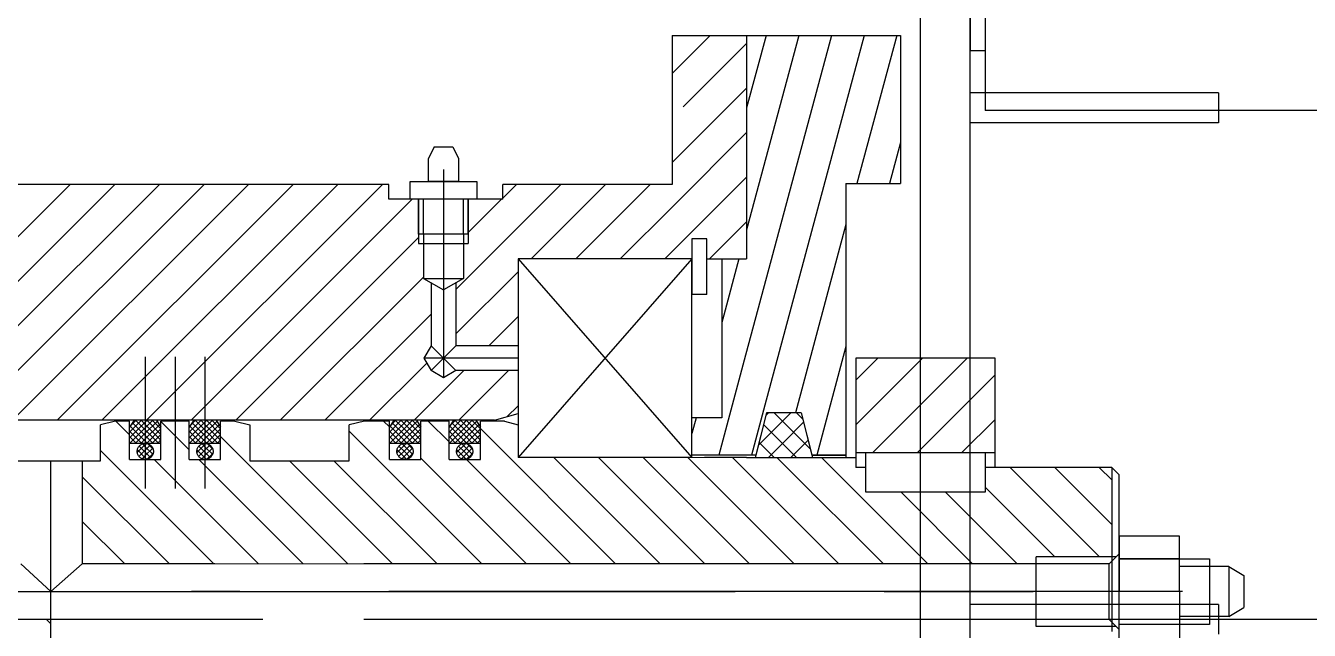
# Model space of a CAD drawing. Header units: millimetres. Extents: x 157 to 5197, y -35 to 3664.
# Drawn here: x 676.1 to 934.4, y 2444.5 to 2566.3 of the extents above; entities that cross this region are included whole.
import ezdxf

# ---------------------------------------------------------------- set-up
doc = ezdxf.new("R2010")
doc.units = ezdxf.units.MM
doc.header["$LTSCALE"] = 120
for name, pattern in [('F', [0.75, 0.5, -0.25]), ('G', [2, 1.25, -0.25, 0.25, -0.25]), ('K', [2.5, 1.25, -0.25, 0.25, -0.25, 0.25, -0.25])]:
    doc.linetypes.add(name, pattern=pattern)
for name, color, linetype in [('01', 7, 'Continuous'), ('04', 2, 'F'), ('05', 4, 'G'), ('07', 6, 'K')]:
    doc.layers.add(name, color=color, linetype=linetype)

# ---------------------------------------------------------------- blocks, each defined once
blk = doc.blocks.new('ertert')
at = {"layer": '01'}
for p, q in [((21107.66, 5611.27), (21412.66, 5611.27)), ((21107.66, 5601.27), (21412.66, 5601.27))]:
    blk.add_line(p, q, dxfattribs=at)
at = {"layer": '04', "color": 2, "linetype": 'F'}
for p, q in [((21263.16, 5551.27), (21263.16, 5601.27)), ((21360.16, 5551.27), (21360.16, 5601.27)), ((21366.16, 5551.27), (21366.16, 5601.27)), ((21263.16, 5551.27), (21257.16, 5551.27)), ((21366.16, 5551.27), (21360.16, 5551.27))]:
    blk.add_line(p, q, dxfattribs=at)
at = {"layer": '05'}
blk.add_line((21260.16, 4548.45), (21260.16, 5638.96), dxfattribs=at)
blk = doc.blocks.new('gb')
at = {"layer": '07', "color": 6, "linetype": 'K'}
for p, q in [((11199.72, 6920.65), (11199.72, 7099.19)), ((11247.22, 6941.91), (11247.22, 7078.21)), ((11247.22, 7006.05), (11199.72, 7053.55)), ((11247.22, 6997.07), (11199.72, 7044.57)), ((11247.22, 6988.09), (11199.72, 7035.59)), ((11247.22, 6979.11), (11199.72, 7026.61)), ((11165.22, 7022.22), (11165.22, 6794.92)), ((11191.57, 7019.92), (11191.57, 6999.92)), ((11159.62, 6796.92), (11159.62, 7017.1)), ((11247.22, 6970.13), (11199.72, 7017.63)), ((11165.22, 7009.92), (11170.82, 7015.96)), ((11061.46, 7009.92), (11191.57, 7009.92)), ((11159.62, 7010.8), (11158.74, 7009.92)), ((11165.22, 7009.92), (11170.82, 7003.6)), ((11247.22, 6961.15), (11199.72, 7008.65)), ((11170.82, 6796.92), (11170.82, 7003.6)), ((11188.34, 7003.6), (11170.82, 6986.08)), ((11179.36, 7003.6), (11170.82, 6995.06)), ((11191.57, 7003.6), (11170.82, 7003.6)), ((11193.64, 6999.92), (11170.82, 6977.1)), ((11191.57, 6999.92), (11198.77, 6999.92)), ((11199.57, 6996.92), (11198.77, 6999.92)), ((11247.22, 6952.17), (11199.72, 6999.67)), ((11199.57, 6996.87), (11196.77, 6994.07)), ((11199.57, 6994.07), (11199.57, 6996.92)), ((11191.82, 6994.07), (11191.82, 6987.77)), ((11191.82, 6994.07), (11199.57, 6994.07)), ((11195.07, 6987.77), (11195.07, 6994.07)), ((11195.07, 6993.85), (11195.3, 6994.07)), ((11195.07, 6992.72), (11196.42, 6994.07)), ((11195.07, 6991.6), (11197.54, 6994.07)), ((11195.07, 6994.07), (11198.22, 6990.92)), ((11195.07, 6992.94), (11197.1, 6990.92)), ((11195.52, 6990.92), (11198.53, 6993.94)), ((11196.19, 6994.07), (11199.34, 6990.92)), ((11196.64, 6990.92), (11199.22, 6993.51)), ((11197.31, 6994.07), (11199.72, 6991.66)), ((11197.76, 6990.92), (11199.72, 6992.88)), ((11199.72, 6993.19), (11198.32, 6994.07)), ((11198.63, 6993.88), (11199.72, 6992.79)), ((11212.46, 6990.92), (11186.01, 6990.92)), ((11191.85, 6990.62), (11192.15, 6990.92)), ((11191.87, 6990.54), (11193.06, 6989.34)), ((11191.96, 6991.57), (11192.61, 6990.92)), ((11192.15, 6990.92), (11193.75, 6992.52)), ((11192.21, 6989.86), (11193.27, 6990.92)), ((11192.45, 6992.2), (11193.73, 6990.92)), ((11192.61, 6990.92), (11194.1, 6989.43)), ((11192.87, 6989.4), (11194.39, 6990.92)), ((11193.24, 6992.54), (11194.85, 6990.92)), ((11193.27, 6990.92), (11194.51, 6992.16)), ((11193.73, 6990.92), (11194.73, 6989.92)), ((11193.98, 6989.38), (11194.98, 6990.39)), ((11194.39, 6990.92), (11194.97, 6991.5)), ((11194.85, 6990.92), (11195.06, 6990.71)), ((11195.07, 6991.82), (11195.97, 6990.92)), ((11195.07, 6990.48), (11195.52, 6990.92)), ((11195.07, 6989.36), (11196.64, 6990.92)), ((11195.07, 6988.23), (11197.76, 6990.92)), ((11195.07, 6990.7), (11198, 6987.77)), ((11195.73, 6987.77), (11198.88, 6990.92)), ((11195.97, 6990.92), (11198.81, 6988.08)), ((11196.86, 6987.77), (11199.72, 6990.64)), ((11197.1, 6990.92), (11199.5, 6988.52)), ((11198.22, 6990.92), (11199.72, 6989.42)), ((11198.88, 6990.92), (11199.72, 6991.76)), ((11199.34, 6990.92), (11199.72, 6990.54)), ((11247.22, 6943.19), (11199.72, 6990.69)), ((11191.82, 6989.12), (11170.82, 6968.12)), ((11191.82, 6987.77), (11199.57, 6987.77)), ((11199.45, 6987.77), (11193.75, 6982.07)), ((11195.07, 6989.58), (11196.88, 6987.77)), ((11195.07, 6988.45), (11195.76, 6987.77)), ((11197.98, 6987.77), (11199.72, 6989.51)), ((11199.72, 6988.65), (11198.32, 6987.77)), ((11199.57, 6982.07), (11199.57, 6987.77)), ((11212.46, 6984.92), (11186.01, 6984.92)), ((11165.22, 6791.92), (11165.22, 6981.65)), ((11191.82, 6980.14), (11170.82, 6959.14)), ((11191.82, 6982.07), (11199.57, 6982.07)), ((11191.82, 6982.07), (11191.82, 6975.77)), ((11192.15, 6978.92), (11193.75, 6980.52)), ((11192.45, 6980.2), (11193.73, 6978.92)), ((11193.24, 6980.54), (11194.85, 6978.92)), ((11193.27, 6978.92), (11194.51, 6980.16)), ((11195.07, 6975.77), (11195.07, 6982.07)), ((11195.07, 6981.85), (11195.3, 6982.07)), ((11195.07, 6980.72), (11196.42, 6982.07)), ((11195.07, 6979.6), (11197.54, 6982.07)), ((11195.07, 6982.07), (11198.22, 6978.92)), ((11195.07, 6980.94), (11197.1, 6978.92)), ((11195.52, 6978.92), (11198.53, 6981.94)), ((11196.19, 6982.07), (11199.34, 6978.92)), ((11196.64, 6978.92), (11199.22, 6981.51)), ((11197.31, 6982.07), (11199.72, 6979.66)), ((11197.76, 6978.92), (11199.72, 6980.88)), ((11199.72, 6981.19), (11198.32, 6982.07)), ((11198.63, 6981.88), (11199.72, 6980.79)), ((11244.22, 6937.21), (11199.72, 6981.71)), ((11212.46, 6978.92), (11186.01, 6978.92)), ((11191.85, 6978.62), (11192.15, 6978.92)), ((11191.87, 6978.54), (11193.06, 6977.34)), ((11191.96, 6979.57), (11192.61, 6978.92)), ((11192.21, 6977.86), (11193.27, 6978.92)), ((11192.61, 6978.92), (11194.1, 6977.43)), ((11192.87, 6977.4), (11194.39, 6978.92)), ((11193.73, 6978.92), (11194.73, 6977.92)), ((11193.98, 6977.38), (11194.98, 6978.39)), ((11194.39, 6978.92), (11194.97, 6979.5)), ((11194.85, 6978.92), (11195.06, 6978.71)), ((11195.07, 6979.82), (11195.97, 6978.92)), ((11195.07, 6978.48), (11195.52, 6978.92)), ((11195.07, 6977.36), (11196.64, 6978.92)), ((11195.07, 6976.23), (11197.76, 6978.92)), ((11195.07, 6978.7), (11198, 6975.77)), ((11195.07, 6977.58), (11196.88, 6975.77)), ((11195.73, 6975.77), (11198.88, 6978.92)), ((11195.97, 6978.92), (11198.81, 6976.08)), ((11196.86, 6975.77), (11199.72, 6978.64)), ((11197.1, 6978.92), (11199.5, 6976.52)), ((11197.98, 6975.77), (11199.72, 6977.51)), ((11198.22, 6978.92), (11199.72, 6977.42)), ((11198.88, 6978.92), (11199.72, 6979.76)), ((11199.34, 6978.92), (11199.72, 6978.54)), ((11196.43, 6975.77), (11170.82, 6950.16)), ((11191.82, 6975.77), (11199.57, 6975.77)), ((11195.07, 6976.45), (11195.76, 6975.77)), ((11199.72, 6976.65), (11198.32, 6975.77)), ((11199.57, 6972.92), (11199.57, 6975.77)), ((11199.57, 6972.92), (11198.77, 6969.92)), ((11236.53, 6935.92), (11199.72, 6972.73)), ((11191.57, 6969.92), (11191.57, 6949.92)), ((11198.77, 6969.92), (11191.57, 6969.92)), ((11191.57, 6961.93), (11170.82, 6941.18)), ((11228.55, 6934.92), (11199.72, 6963.75)), ((11221.07, 6933.42), (11199.72, 6954.77)), ((11191.57, 6952.95), (11170.82, 6932.2)), ((11197.52, 6949.92), (11170.82, 6923.22)), ((11191.57, 6949.92), (11198.77, 6949.92)), ((11199.57, 6946.79), (11198.77, 6949.92)), ((11199.57, 6941.8), (11199.57, 6946.79)), ((11211.22, 6934.29), (11199.72, 6945.79)), ((11191.82, 6941.8), (11199.57, 6941.8)), ((11191.82, 6941.8), (11191.82, 6935.5)), ((11195.07, 6935.5), (11195.07, 6941.8)), ((11195.07, 6941.58), (11195.3, 6941.8)), ((11195.07, 6940.46), (11196.42, 6941.8)), ((11195.07, 6939.33), (11197.54, 6941.8)), ((11195.07, 6941.8), (11198.22, 6938.65)), ((11195.52, 6938.65), (11198.53, 6941.67)), ((11196.19, 6941.8), (11199.34, 6938.65)), ((11196.64, 6938.65), (11199.22, 6941.24)), ((11197.31, 6941.8), (11199.72, 6939.4)), ((11199.72, 6940.92), (11198.32, 6941.8)), ((11199.57, 6942.99), (11198.38, 6941.8)), ((11198.63, 6941.61), (11199.72, 6940.52)), ((11244.22, 6941.91), (11247.22, 6941.91)), ((11244.22, 6919), (11244.22, 6941.91)), ((11191.85, 6938.35), (11192.15, 6938.65)), ((11191.96, 6939.3), (11192.61, 6938.65)), ((11192.15, 6938.65), (11193.75, 6940.25)), ((11192.21, 6937.59), (11193.27, 6938.65)), ((11192.45, 6939.94), (11193.73, 6938.65)), ((11192.61, 6938.65), (11194.1, 6937.16)), ((11192.87, 6937.13), (11194.39, 6938.65)), ((11193.24, 6940.27), (11194.85, 6938.65)), ((11193.27, 6938.65), (11194.51, 6939.89)), ((11193.73, 6938.65), (11194.73, 6937.65)), ((11194.39, 6938.65), (11194.97, 6939.23)), ((11194.85, 6938.65), (11195.06, 6938.44)), ((11195.07, 6940.67), (11197.1, 6938.65)), ((11195.07, 6939.55), (11195.97, 6938.65)), ((11195.07, 6938.21), (11195.52, 6938.65)), ((11195.07, 6937.09), (11196.64, 6938.65)), ((11195.07, 6935.97), (11197.76, 6938.65)), ((11195.73, 6935.5), (11198.88, 6938.65)), ((11195.97, 6938.65), (11198.81, 6935.81)), ((11197.1, 6938.65), (11199.5, 6936.25)), ((11197.76, 6938.65), (11199.72, 6940.61)), ((11198.22, 6938.65), (11199.72, 6937.15)), ((11198.88, 6938.65), (11199.72, 6939.49)), ((11199.34, 6938.65), (11199.72, 6938.27)), ((11191.87, 6938.27), (11193.06, 6937.07)), ((11193.98, 6937.12), (11194.98, 6938.12)), ((11195.07, 6938.43), (11198, 6935.5)), ((11195.07, 6937.31), (11196.88, 6935.5)), ((11195.07, 6936.18), (11195.76, 6935.5)), ((11196.86, 6935.5), (11199.72, 6938.37)), ((11197.98, 6935.5), (11199.72, 6937.24)), ((11199.72, 6936.38), (11198.32, 6935.5)), ((11209.72, 6926.81), (11199.72, 6936.81)), ((11244.22, 6924.21), (11244.22, 6937.64)), ((11244.22, 6937.64), (11247.8, 6937.64)), ((11247.8, 6937.64), (11247.8, 6924.21)), ((11192.08, 6935.5), (11170.82, 6914.24)), ((11191.82, 6935.5), (11199.57, 6935.5)), ((11199.57, 6934.01), (11195.36, 6929.8)), ((11199.57, 6929.8), (11199.57, 6935.5)), ((11199.57, 6929.8), (11199.57, 6935.5)), ((11212.22, 6934.87), (11209.72, 6933.42)), ((11214.72, 6933.42), (11212.22, 6934.87)), ((11212.22, 6915.92), (11212.22, 6934.87)), ((11228.29, 6934.92), (11225.98, 6930.92)), ((11237.2, 6934.92), (11228.29, 6934.92)), ((11228.29, 6934.92), (11228.29, 6926.92)), ((11244.22, 6935.92), (11235.29, 6935.92)), ((11235.29, 6935.92), (11235.29, 6925.92)), ((11237.2, 6935.92), (11244.22, 6935.92)), ((11237.2, 6925.92), (11237.2, 6935.92)), ((11237.2, 6934.92), (11244.22, 6934.92)), ((11247.8, 6927.92), (11247.8, 6933.92)), ((11247.8, 6933.92), (11252.4, 6933.92)), ((11254.8, 6932.81), (11252.4, 6933.92)), ((11208.28, 6930.92), (11209.72, 6933.42)), ((11209.72, 6928.42), (11208.28, 6930.92)), ((11247.22, 6930.92), (11208.28, 6930.92)), ((11214.72, 6928.42), (11209.72, 6933.42)), ((11214.72, 6933.42), (11209.72, 6928.42)), ((11227.43, 6933.42), (11214.72, 6933.42)), ((11250.22, 6930.92), (11222.98, 6930.92)), ((11228.29, 6926.92), (11225.98, 6930.92)), ((11254.8, 6932.81), (11254.8, 6929.03)), ((11191.82, 6929.8), (11199.57, 6929.8)), ((11191.82, 6929.8), (11191.82, 6923.5)), ((11195.07, 6923.5), (11195.07, 6929.8)), ((11195.07, 6929.58), (11195.3, 6929.8)), ((11195.07, 6928.46), (11196.42, 6929.8)), ((11195.07, 6927.33), (11197.54, 6929.8)), ((11195.07, 6929.8), (11198.22, 6926.65)), ((11195.07, 6928.67), (11197.1, 6926.65)), ((11195.52, 6926.65), (11198.53, 6929.67)), ((11196.19, 6929.8), (11199.34, 6926.65)), ((11196.64, 6926.65), (11199.22, 6929.24)), ((11197.31, 6929.8), (11199.72, 6927.4)), ((11197.76, 6926.65), (11199.72, 6928.61)), ((11199.72, 6928.92), (11198.32, 6929.8)), ((11198.63, 6929.61), (11199.72, 6928.52)), ((11209.72, 6915.92), (11209.72, 6928.42)), ((11214.72, 6915.92), (11214.72, 6928.42)), ((11227.43, 6928.42), (11214.72, 6928.42)), ((11229.59, 6915.92), (11217.09, 6928.42)), ((11247.22, 6907.27), (11226.07, 6928.42)), ((11254.8, 6929.03), (11252.4, 6927.92)), ((11191.82, 6926.26), (11170.82, 6905.26)), ((11191.85, 6926.35), (11192.15, 6926.65)), ((11191.87, 6926.27), (11193.06, 6925.07)), ((11191.96, 6927.3), (11192.61, 6926.65)), ((11192.15, 6926.65), (11193.75, 6928.25)), ((11192.21, 6925.59), (11193.27, 6926.65)), ((11192.45, 6927.94), (11193.73, 6926.65)), ((11192.61, 6926.65), (11194.1, 6925.16)), ((11192.87, 6925.13), (11194.39, 6926.65)), ((11193.24, 6928.27), (11194.85, 6926.65)), ((11193.27, 6926.65), (11194.51, 6927.89)), ((11193.73, 6926.65), (11194.73, 6925.65)), ((11193.98, 6925.12), (11194.98, 6926.12)), ((11194.39, 6926.65), (11194.97, 6927.23)), ((11194.85, 6926.65), (11195.06, 6926.44)), ((11195.07, 6927.55), (11195.97, 6926.65)), ((11195.07, 6926.21), (11195.52, 6926.65)), ((11195.07, 6925.09), (11196.64, 6926.65)), ((11195.07, 6923.97), (11197.76, 6926.65)), ((11195.07, 6926.43), (11198, 6923.5)), ((11195.73, 6923.5), (11198.88, 6926.65)), ((11195.97, 6926.65), (11198.81, 6923.81)), ((11196.86, 6923.5), (11199.72, 6926.37)), ((11197.1, 6926.65), (11199.5, 6924.25)), ((11198.22, 6926.65), (11199.72, 6925.15)), ((11198.88, 6926.65), (11199.72, 6927.49)), ((11199.34, 6926.65), (11199.72, 6926.27)), ((11209.72, 6917.83), (11199.72, 6927.83)), ((11237.2, 6926.92), (11228.29, 6926.92)), ((11244.22, 6925.92), (11235.29, 6925.92)), ((11237.2, 6926.92), (11244.22, 6926.92)), ((11237.2, 6925.92), (11244.22, 6925.92)), ((11244.22, 6919.25), (11237.55, 6925.92)), ((11252.4, 6927.92), (11247.8, 6927.92)), ((11198.04, 6923.5), (11170.82, 6896.28)), ((11191.82, 6923.5), (11199.57, 6923.5)), ((11195.07, 6925.31), (11196.88, 6923.5)), ((11195.07, 6924.18), (11195.76, 6923.5)), ((11197.98, 6923.5), (11199.72, 6925.24)), ((11199.72, 6924.38), (11198.32, 6923.5)), ((11199.57, 6918.65), (11199.57, 6923.5)), ((11247.8, 6924.21), (11244.22, 6924.21)), ((11199.72, 6920.65), (11201.06, 6915.92)), ((11220.61, 6915.92), (11214.72, 6921.81)), ((11199.57, 6918.65), (11198.77, 6915.92)), ((11202.65, 6915.92), (11200.43, 6918.14)), ((11244.22, 6919), (11247.22, 6919)), ((11247.22, 6916.25), (11244.47, 6919)), ((11247.22, 6884.92), (11247.22, 6919)), ((11232.22, 6915.92), (11192.22, 6915.92)), ((11232.22, 6915.92), (11192.22, 6880.92)), ((11232.22, 6880.92), (11192.22, 6915.92)), ((11192.22, 6880.92), (11192.22, 6915.92)), ((11232.22, 6880.92), (11232.22, 6915.92)), ((11232.22, 6880.92), (11232.22, 6915.92)), ((11247.22, 6898.29), (11232.22, 6913.29)), ((11192.22, 6908.7), (11170.82, 6887.3)), ((11247.22, 6889.31), (11232.22, 6904.31)), ((11192.22, 6899.72), (11170.82, 6878.32)), ((11242.96, 6884.59), (11232.22, 6895.33)), ((11192.22, 6890.74), (11170.82, 6869.34)), ((11236.79, 6881.78), (11232.22, 6886.35)), ((11257.63, 6869.92), (11242.96, 6884.59)), ((11277.22, 6884.92), (11247.22, 6884.92)), ((11262.22, 6874.31), (11251.61, 6884.92)), ((11277.22, 6877.27), (11269.57, 6884.92)), ((11277.22, 6884.92), (11277.22, 6848.92)), ((11275.59, 6869.92), (11262.81, 6882.71)), ((11192.22, 6881.76), (11172.88, 6862.42)), ((11192.22, 6880.92), (11232.22, 6880.92)), ((11192.72, 6868.04), (11192.72, 6880.92)), ((11200.22, 6880.06), (11197.02, 6880.92)), ((11200.22, 6874.92), (11200.22, 6880.92)), ((11236.22, 6880.92), (11225.02, 6880.92)), ((11225.02, 6877.92), (11225.02, 6880.92)), ((11236.22, 6877.92), (11236.22, 6880.92)), ((11248.65, 6869.92), (11236.79, 6881.78)), ((11192.22, 6869.92), (11192.22, 6878.42)), ((11192.22, 6869.92), (11192.22, 6878.42)), ((11225.02, 6877.92), (11236.22, 6877.92)), ((11232.22, 6877.92), (11232.22, 6869.92)), ((11239.67, 6869.92), (11232.22, 6877.37)), ((11211.85, 6870.38), (11192.72, 6875.5)), ((11232.22, 6874.92), (11200.22, 6874.92)), ((11220.91, 6874.52), (11219.41, 6874.92)), ((11232.22, 6871.49), (11220.91, 6874.52)), ((11266.61, 6869.92), (11262.22, 6874.31)), ((11192.22, 6872.78), (11181.86, 6862.42)), ((11192.22, 6869.92), (11192.22, 6847.92)), ((11202.78, 6866.23), (11192.72, 6868.93)), ((11277.22, 6852.86), (11211.85, 6870.38)), ((11277.22, 6869.92), (11232.22, 6869.92)), ((11277.22, 6859.43), (11238.07, 6869.92)), ((11277.22, 6866.01), (11262.61, 6869.92)), ((11201.22, 6865.92), (11192.22, 6868.17)), ((11192.22, 6864.36), (11195.27, 6867.41)), ((11201.22, 6865.92), (11192.72, 6868.04)), ((11194.69, 6867.55), (11199.82, 6862.42)), ((11194.77, 6862.42), (11198.86, 6866.51)), ((11192.22, 6863.8), (11190.84, 6862.42)), ((11192.22, 6865.53), (11195.33, 6862.42)), ((11199.26, 6862.42), (11201.22, 6864.38)), ((11200.67, 6866.06), (11201.22, 6865.51)), ((11201.22, 6858.92), (11201.22, 6865.92)), ((11201.22, 6858.92), (11201.22, 6865.92)), ((11201.22, 6858.92), (11201.22, 6865.92)), ((11277.22, 6846.28), (11202.78, 6866.23)), ((11190.84, 6862.42), (11170.82, 6842.4)), ((11181.86, 6862.42), (11170.82, 6851.38)), ((11172.88, 6862.42), (11170.82, 6860.36)), ((11192.22, 6859.87), (11194.77, 6862.42)), ((11193.95, 6857.11), (11199.26, 6862.42)), ((11195.33, 6862.42), (11199.31, 6858.44)), ((11199.82, 6862.42), (11201.22, 6861.02)), ((11192.22, 6861.04), (11195.71, 6857.55)), ((11201.22, 6858.92), (11192.22, 6856.68)), ((11201.22, 6858.92), (11192.72, 6856.8)), ((11199.93, 6858.6), (11201.22, 6859.89)), ((11239.11, 6849.92), (11201.22, 6860.07)), ((11192.72, 6849.92), (11192.72, 6856.8)), ((11192.72, 6856.8), (11192.72, 6849.92)), ((11192.22, 6854.82), (11170.82, 6833.42)), ((11214.58, 6849.92), (11192.72, 6855.78)), ((11247.36, 6849.92), (11192.22, 6849.92)), ((11247.36, 6849.92), (11247.36, 6838.92)), ((11277.22, 6848.92), (11277.22, 6838.92)), ((11185.22, 6821.92), (11185.22, 6845.92)), ((11185.22, 6845.92), (11193.22, 6845.92)), ((11212.22, 6847.92), (11190.22, 6847.92)), ((11190.22, 6845.92), (11190.22, 6847.92)), ((11193.22, 6847.92), (11193.22, 6819.92)), ((11212.22, 6834.51), (11198.81, 6847.92)), ((11212.22, 6843.49), (11207.79, 6847.92)), ((11212.22, 6819.92), (11212.22, 6847.92)), ((11277.22, 6839.71), (11247.36, 6847.71)), ((11212.22, 6825.53), (11193.22, 6844.53)), ((11255.63, 6838.92), (11247.36, 6841.14)), ((11185.22, 6838.84), (11170.82, 6824.44)), ((11277.22, 6838.92), (11247.36, 6838.92)), ((11208.85, 6819.92), (11193.22, 6835.55)), ((11185.22, 6829.86), (11170.82, 6815.46)), ((11199.87, 6819.92), (11193.22, 6826.57)), ((11186.26, 6821.92), (11172.22, 6807.88)), ((11190.22, 6821.92), (11185.22, 6821.92)), ((11193.22, 6821.92), (11185.22, 6821.92)), ((11190.22, 6796.42), (11190.22, 6821.92)), ((11190.22, 6796.42), (11190.22, 6821.92)), ((11190.22, 6819.92), (11212.22, 6819.92)), ((11190.22, 6816.9), (11172.22, 6798.9)), ((11158.22, 6811.67), (11172.22, 6811.67)), ((11158.22, 6795.52), (11158.22, 6811.67)), ((11172.22, 6795.52), (11172.22, 6811.67)), ((11190.22, 6807.92), (11178.72, 6796.42)), ((11157.62, 6794.92), (11159.62, 6796.92)), ((11159.62, 6796.92), (11170.82, 6796.92)), ((11172.82, 6794.92), (11170.82, 6796.92)), ((11190.22, 6798.94), (11187.7, 6796.42)), ((11125.72, 6794.92), (11188.72, 6794.92)), ((11154.03, 6794.92), (11165.22, 6794.92)), ((11190.22, 6796.42), (11157.22, 6796.42)), ((11158.62, 6782.8), (11158.62, 6794.92)), ((11165.22, 6782.17), (11165.22, 6795.55)), ((11176.41, 6794.92), (11165.22, 6794.92)), ((11171.82, 6794.92), (11171.82, 6780.29)), ((11171.82, 6794.92), (11171.82, 6776.78)), ((11171.82, 6782.8), (11171.82, 6794.92)), ((11176.41, 6782.8), (11176.41, 6794.92)), ((11188.72, 6794.92), (11190.22, 6796.42)), ((11165.22, 6782.8), (11154.03, 6782.8)), ((11158.62, 6776.78), (11158.62, 6782.8)), ((11160.18, 6776.78), (11160.18, 6782.8)), ((11165.22, 6782.8), (11176.41, 6782.8)), ((11170.26, 6776.78), (11170.26, 6782.8)), ((11171.82, 6776.78), (11158.62, 6776.78)), ((11160.18, 6772.86), (11160.18, 6776.78)), ((11170.26, 6772.86), (11170.26, 6776.78)), ((11160.18, 6772.86), (11161.99, 6769.86)), ((11170.26, 6772.86), (11160.18, 6772.86)), ((11170.26, 6772.86), (11168.45, 6769.86)), ((11168.45, 6769.86), (11161.99, 6769.86))]:
    blk.add_line(p, q, dxfattribs=at)
at = {"layer": '07', "color": 6, "linetype": 'K', "lineweight": 0}
for p, q in [((11170.82, 7003.6), (11170.82, 6811.67)), ((11191.57, 7003.6), (11170.82, 7003.6)), ((11191.57, 6999.92), (11191.57, 7003.6)), ((11198.77, 6999.92), (11191.57, 6999.92)), ((11199.57, 6996.92), (11198.77, 6999.92)), ((11199.57, 6994.07), (11199.57, 6996.92)), ((11191.82, 6987.77), (11191.82, 6994.07)), ((11191.82, 6994.07), (11199.57, 6994.07)), ((11199.57, 6987.77), (11191.82, 6987.77)), ((11199.57, 6982.07), (11199.57, 6987.77)), ((11191.82, 6975.77), (11191.82, 6982.07)), ((11191.82, 6982.07), (11199.57, 6982.07)), ((11199.57, 6975.77), (11191.82, 6975.77)), ((11199.57, 6972.92), (11199.57, 6975.77)), ((11198.77, 6969.92), (11199.57, 6972.92)), ((11191.57, 6949.92), (11191.57, 6969.92)), ((11191.57, 6969.92), (11198.77, 6969.92)), ((11198.77, 6949.92), (11191.57, 6949.92)), ((11199.57, 6946.79), (11198.77, 6949.92)), ((11199.57, 6941.8), (11199.57, 6946.79)), ((11191.82, 6935.5), (11191.82, 6941.8)), ((11191.82, 6941.8), (11199.57, 6941.8)), ((11199.57, 6935.5), (11191.82, 6935.5)), ((11199.57, 6929.8), (11199.57, 6935.5)), ((11191.82, 6923.5), (11191.82, 6929.8)), ((11191.82, 6929.8), (11199.57, 6929.8)), ((11159.62, 6811.67), (11159.62, 6926.65)), ((11191.82, 6926.65), (11191.82, 6923.5)), ((11199.57, 6923.5), (11191.82, 6923.5)), ((11191.82, 6923.5), (11199.57, 6923.5)), ((11199.57, 6918.65), (11199.57, 6923.5)), ((11199.57, 6923.5), (11199.57, 6918.65)), ((11198.77, 6915.92), (11199.57, 6918.65)), ((11199.57, 6918.65), (11198.77, 6915.92)), ((11192.22, 6880.92), (11192.22, 6915.92)), ((11192.22, 6915.92), (11198.77, 6915.92)), ((11192.22, 6915.92), (11192.22, 6880.92)), ((11198.77, 6915.92), (11192.22, 6915.92)), ((11192.22, 6880.92), (11192.22, 6869.92)), ((11192.22, 6869.92), (11192.22, 6878.42)), ((11192.22, 6878.42), (11192.22, 6869.92)), ((11192.22, 6878.42), (11192.22, 6869.92)), ((11190.22, 6845.92), (11190.22, 6847.92)), ((11190.22, 6796.42), (11190.22, 6821.92)), ((11158.22, 6811.67), (11159.62, 6811.67)), ((11158.22, 6795.52), (11158.22, 6811.67)), ((11170.82, 6811.67), (11172.22, 6811.67)), ((11172.22, 6811.67), (11172.22, 6796.42)), ((11157.62, 6794.92), (11158.22, 6795.52)), ((11172.22, 6796.42), (11190.22, 6796.42))]:
    blk.add_line(p, q, dxfattribs=at)
at = {"layer": '07', "color": 6, "linetype": 'K'}
for centre in [(11193.45, 6990.92), (11193.45, 6978.92), (11193.45, 6938.65), (11193.45, 6926.65)]:
    blk.add_circle(centre, 1.63, dxfattribs=at)
blk = doc.blocks.new('kmn')
at = {"layer": '01', "color": 7, "linetype": 'Continuous'}
blk.add_line((-5189.8239, 6791.65), (-5189.8239, 6794.65), dxfattribs=at)
at = {"layer": '01'}
for p, q in [((-4979.8239, 6794.65), (-5189.8239, 6794.65)), ((-5201.8239, 5785.65), (-5201.8239, 6791.65)), ((-4976.8239, 6791.65), (-5201.8239, 6791.65))]:
    blk.add_line(p, q, dxfattribs=at)
for name, p in [('gb', (-16463.9443, -30.2715)), ('ertert', (-26564.4824, 1193.3785))]:
    blk.add_blockref(name, p, dxfattribs=at)

msp = doc.modelspace()

# ---------------------------------------------------------------- linework, layer by layer
at = {"layer": '05'}
msp.add_line((2403.8317, 2446.7029), (613.6202, 2446.7029), dxfattribs=at)

# ---------------------------------------------------------------- block references
at = {"layer": '01', "color": 7, "linetype": 'Continuous', "rotation": 90}
msp.add_blockref('kmn', (7660.8024, 7751.0267), dxfattribs=at)

doc.saveas('drawing.dxf')
